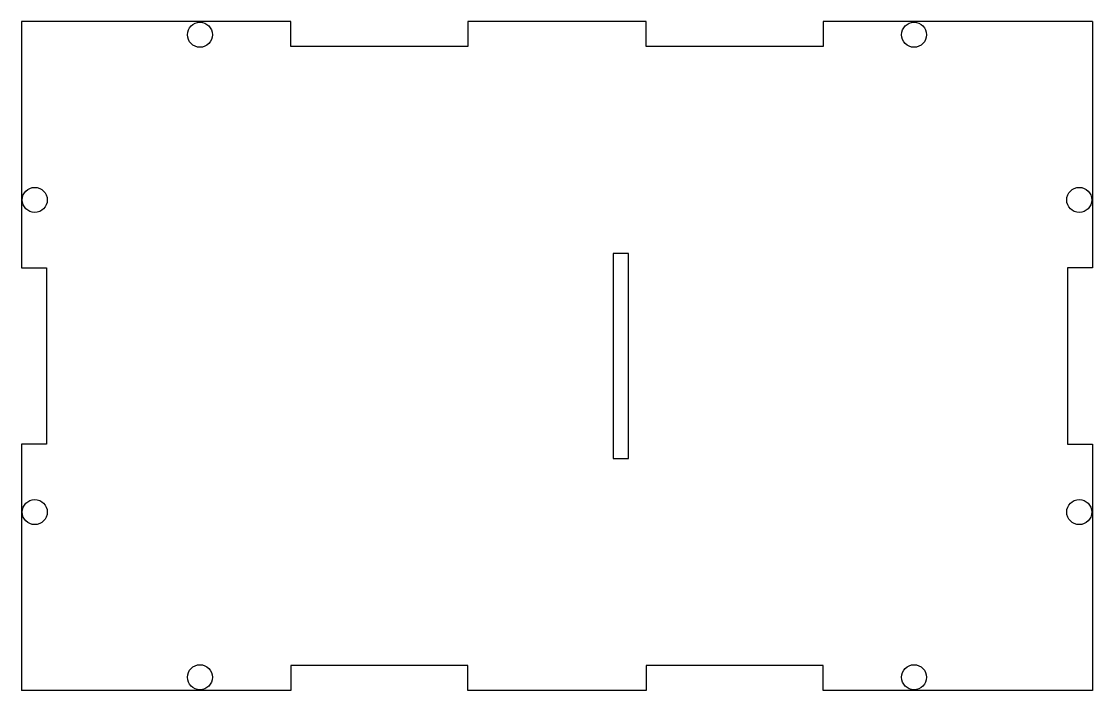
# Model space of a CAD drawing. Extents: x -87 to 33, y -26 to 49.
import ezdxf

# ---------------------------------------------------------------- set-up
doc = ezdxf.new("R2010")
doc.units = 0
doc.layers.add('Shape2DView', color=7, linetype='CONTINUOUS')

msp = doc.modelspace()

# ---------------------------------------------------------------- linework, layer by layer
at = {"layer": 'Shape2DView'}
for p, q in [((-56.5296, 49), (-86.7296, 49)), ((-86.7296, 49), (-86.7296, 21.4)), ((-56.5296, 46.2), (-56.5296, 49)), ((-16.7296, 49), (-36.7296, 49)), ((-36.7296, 49), (-36.7296, 46.2)), ((-16.7296, 46.2), (-16.7296, 49)), ((33.2704, 49), (3.07037, 49)), ((3.07037, 49), (3.07037, 46.2)), ((33.2704, 49), (33.2704, 21.4)), ((-36.7296, 46.2), (-56.5296, 46.2)), ((3.07037, 46.2), (-16.7296, 46.2)), ((-18.7296, 23), (-20.4296, 23)), ((-20.4296, 23), (-20.4296, 0)), ((-18.7296, 0), (-18.7296, 23)), ((-86.7296, 21.4), (-83.9296, 21.4)), ((-83.9296, 21.4), (-83.9296, 1.6)), ((30.4704, 21.4), (30.4704, 1.6)), ((33.2704, 21.4), (30.4704, 21.4)), ((-83.9296, 1.6), (-86.7296, 1.6)), ((-86.7296, 1.6), (-86.7296, -26)), ((30.4704, 1.6), (33.2704, 1.6)), ((33.2704, 1.6), (33.2704, -26)), ((-20.4296, 0), (-18.7296, 0)), ((-56.5296, -23.2), (-56.5296, -26)), ((-36.7296, -23.2), (-56.5296, -23.2)), ((-36.7296, -26), (-36.7296, -23.2)), ((-16.7296, -23.2), (-16.7296, -26)), ((3.07037, -23.2), (-16.7296, -23.2)), ((3.07037, -26), (3.07037, -23.2)), ((-56.5296, -26), (-86.7296, -26)), ((-16.7296, -26), (-36.7296, -26)), ((33.2704, -26), (3.07037, -26))]:
    msp.add_line(p, q, dxfattribs=at)
for centre in [(-66.7296, 47.5), (13.2704, 47.5), (-85.2296, 29), (31.7704, 29), (-85.2296, -6), (31.7704, -6), (-66.7296, -24.5), (13.2704, -24.5)]:
    msp.add_circle(centre, 1.4, dxfattribs=at)

doc.saveas('drawing.dxf')
